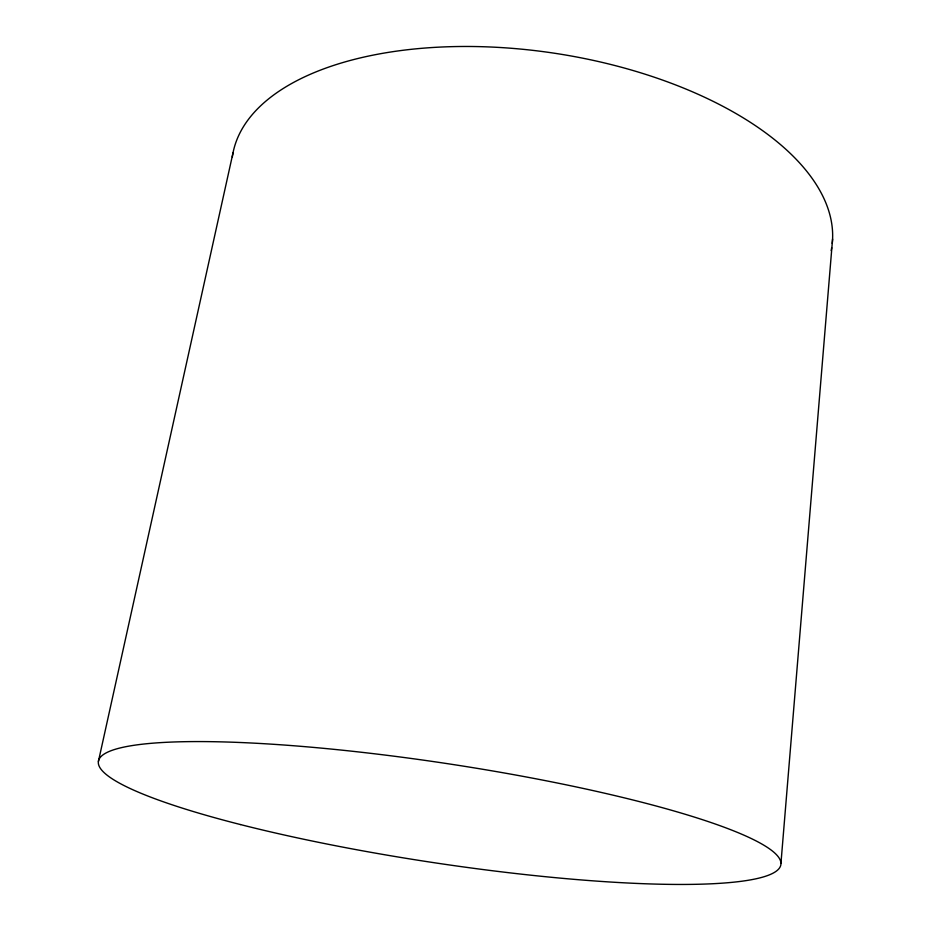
<?xml version="1.0" encoding="UTF-8"?>
<svg xmlns="http://www.w3.org/2000/svg" width="931" height="931" viewBox="0 0 931 931"><rect width="100%" height="100%" fill="white"/><g stroke="black" fill="none" stroke-linecap="round" stroke-linejoin="round"><path stroke-width="1.4" d="M780.958 863.177L832.582 239.034M98.418 761.395L233.053 152.684M831.686 247.727A303.099 149.972 8.6 0 1 831.162 250.567M232.319 156.978A303.099 149.972 8.6 0 1 550.291 52.613A303.099 149.972 8.6 0 1 832.256 243.41M240.477 824.563A345.11 49.96 8.6 0 0 779.27 868.286A345.11 49.96 8.6 0 0 299.188 746.185A345.11 49.96 8.6 0 0 240.477 824.563"/></g></svg>
